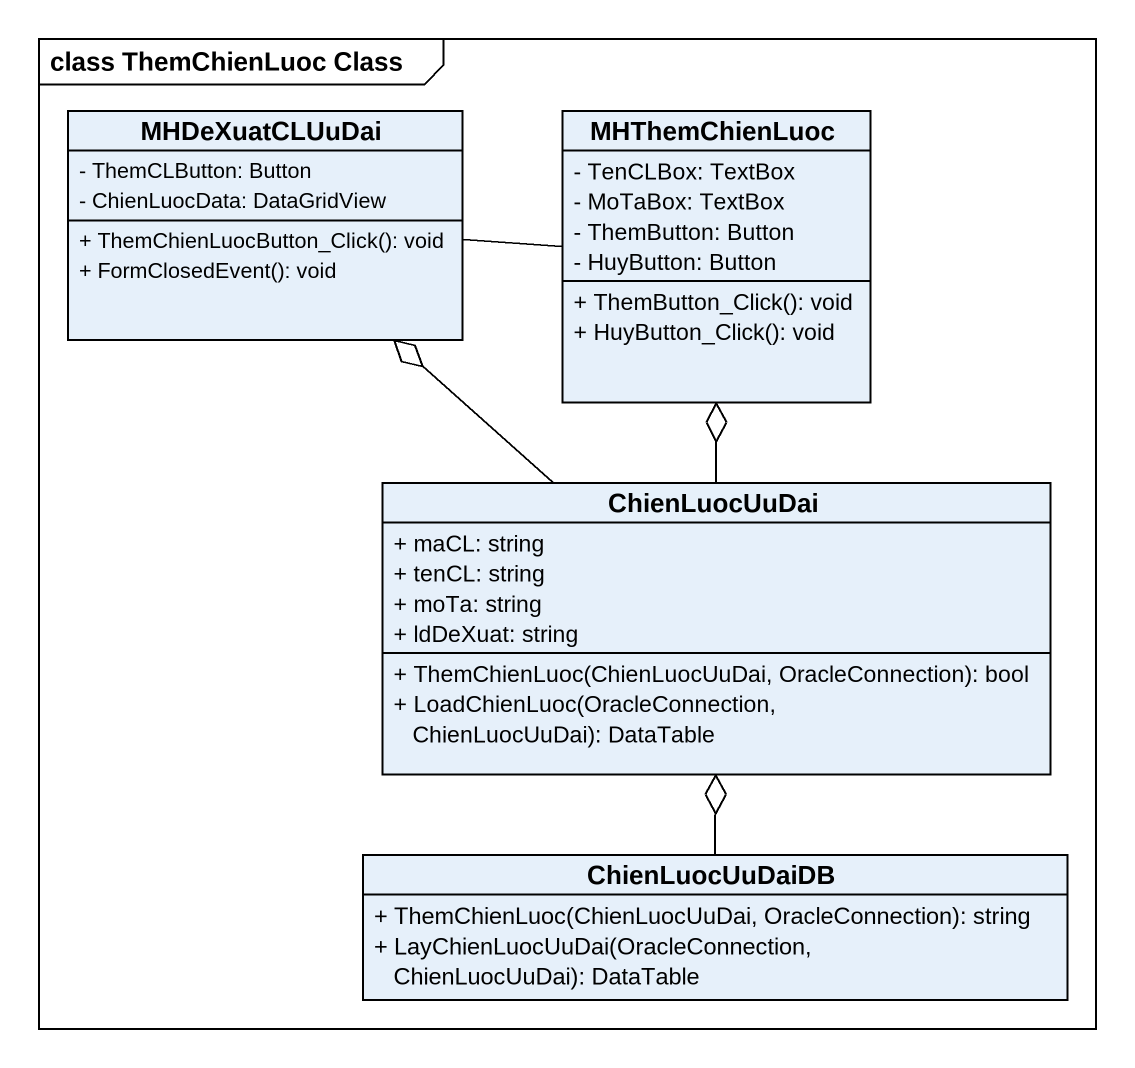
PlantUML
@startuml
mainframe class ThemChienLuoc Class
hide circle
hide empty members
skinparam classAttributeIconSize 0
class MHDeXuatCLUuDai {
  - ThemCLButton: Button
  - ChienLuocData: DataGridView
  + ThemChienLuocButton_Click(): void
  + FormClosedEvent(): void
}
class MHThemChienLuoc {
  - TenCLBox: TextBox
  - MoTaBox: TextBox
  - ThemButton: Button
  - HuyButton: Button
  + ThemButton_Click(): void
  + HuyButton_Click(): void
}
class ChienLuocUuDai {
  + maCL: string
  + tenCL: string
  + moTa: string
  + ldDeXuat: string
  + ThemChienLuoc(ChienLuocUuDai, OracleConnection): bool
  + LoadChienLuoc(OracleConnection, ChienLuocUuDai): DataTable
}
class ChienLuocUuDaiDB {
  + ThemChienLuoc(ChienLuocUuDai, OracleConnection): string
  + LayChienLuocUuDai(OracleConnection, ChienLuocUuDai): DataTable
}
MHDeXuatCLUuDai -right- MHThemChienLuoc
ChienLuocUuDai -up-o MHDeXuatCLUuDai
ChienLuocUuDai -up-o MHThemChienLuoc
ChienLuocUuDaiDB -up-o ChienLuocUuDai
@enduml
